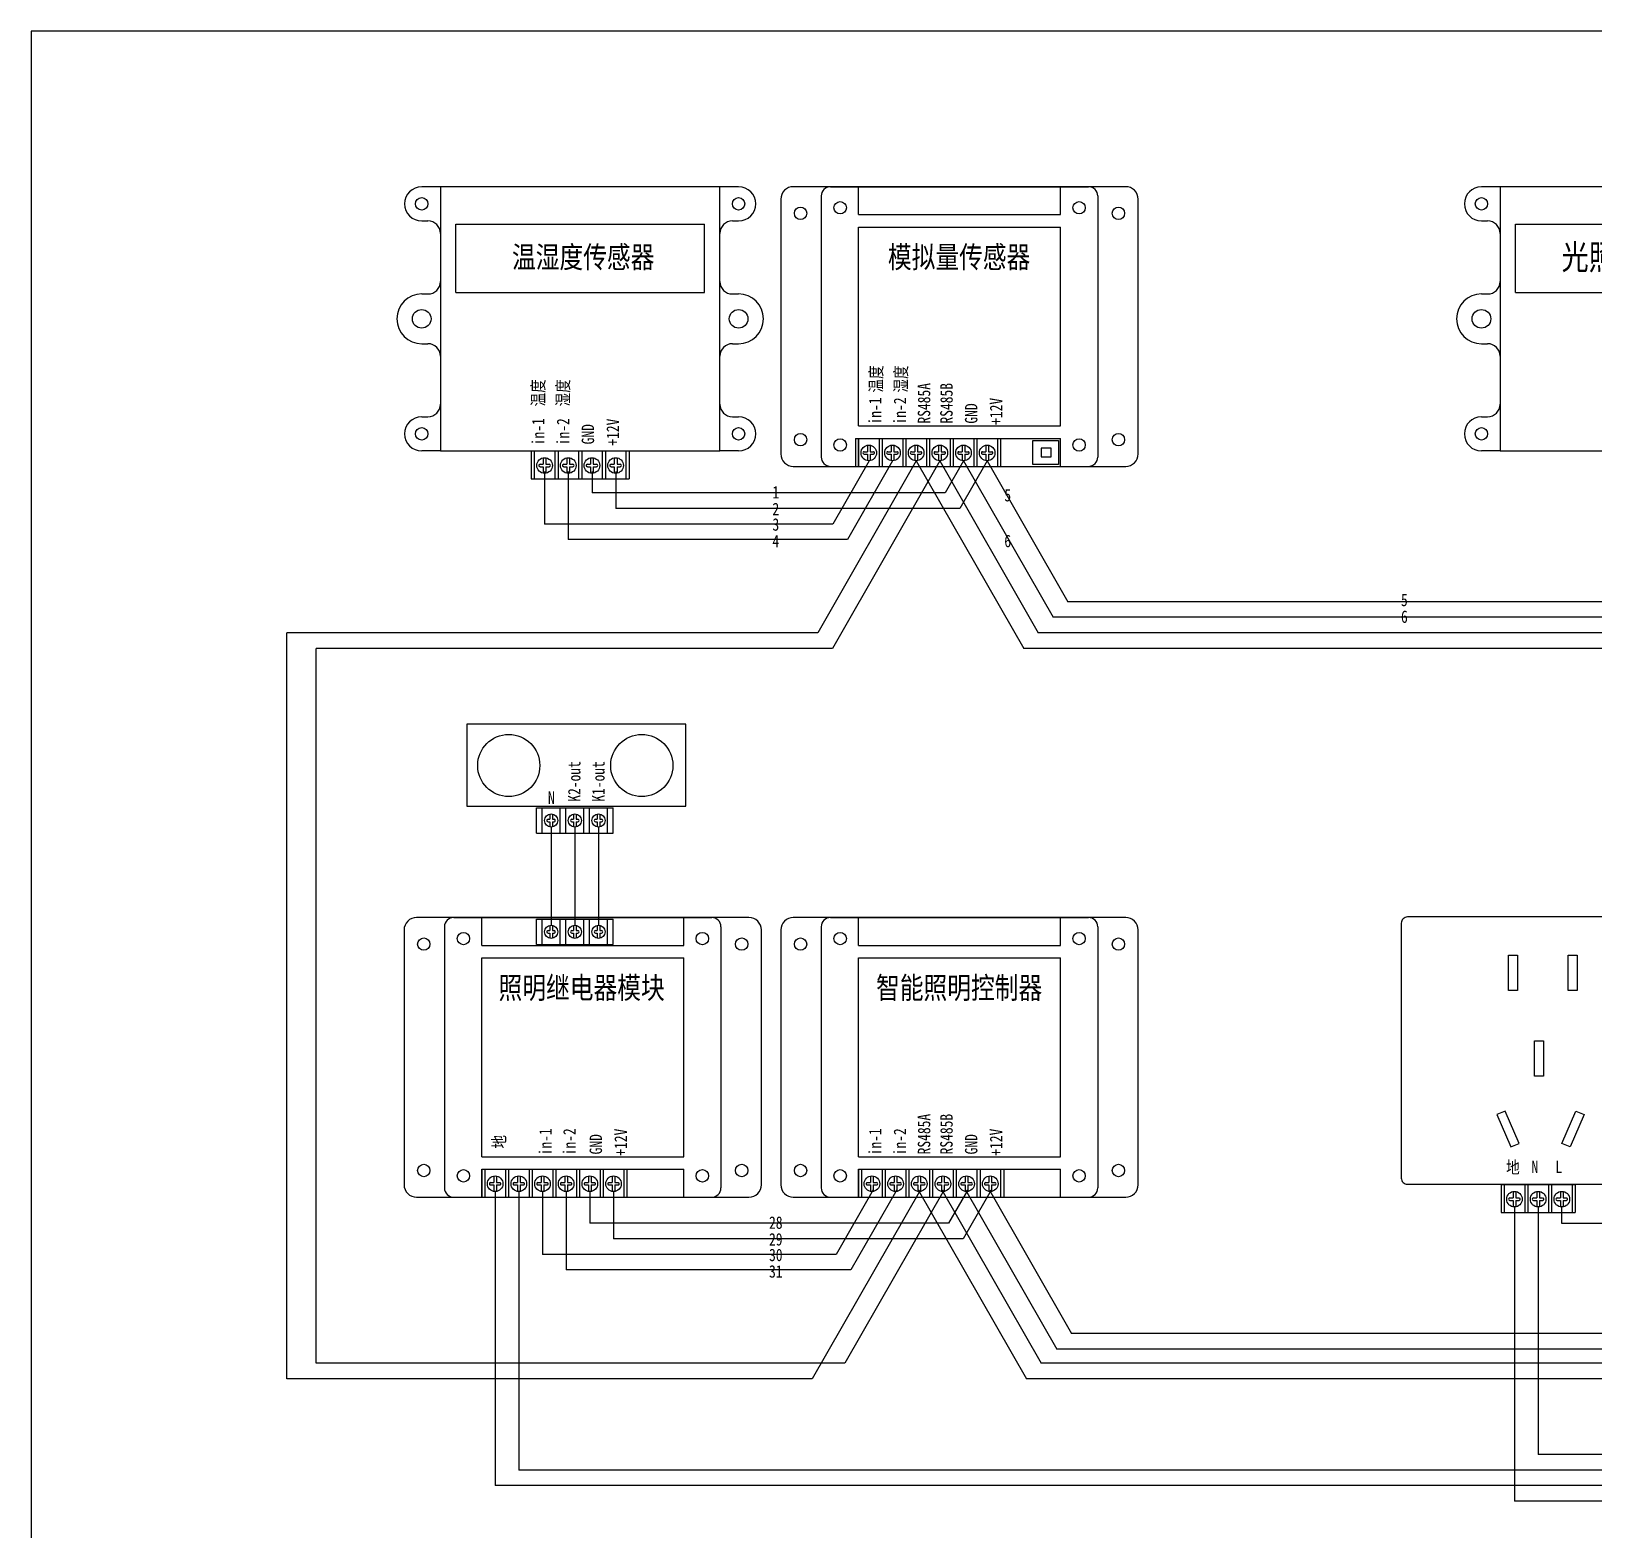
# Model space of a CAD drawing. Extents: x 1266371 to 2543862, y 307832 to 617203.
# Drawn here: x 1269957 to 1270460, y 308552 to 309034 of the extents above; entities that cross this region are included whole.
import ezdxf
from ezdxf.enums import TextEntityAlignment as Align

# ---------------------------------------------------------------- set-up
doc = ezdxf.new("R2010")
doc.units = 0
doc.header["$LTSCALE"] = 1000
doc.header["$MEASUREMENT"] = 0
doc.layers.get('0').update_dxf_attribs({"linetype": 'CONTINUOUS'})
doc.styles.add('-宋体', font='', dxfattribs={"width": 0.8})
doc.styles.get('-宋体').set_extended_font_data('SimSun')

msp = doc.modelspace()

# ---------------------------------------------------------------- linework, layer by layer
for p, q in [((1270088.64, 308984.06), (1270082.64, 308984.06)), ((1270184.64, 308984.06), (1270178.64, 308984.06)), ((1270214.24, 308984.09), (1270297.24, 308984.09)), ((1270223.24, 308975.09), (1270223.24, 308984.09)), ((1270288.24, 308975.09), (1270288.24, 308984.09)), ((1270429.73, 308984.06), (1270423.73, 308984.06)), ((1270211.24, 308981.09), (1270211.24, 308928.61)), ((1270300.24, 308981.09), (1270300.24, 308922.09)), ((1270223.24, 308975.09), (1270288.24, 308975.09)), ((1270082.64, 308973.06), (1270084.64, 308973.06)), ((1270093.64, 308972.06), (1270173.64, 308972.06)), ((1270093.64, 308950.06), (1270093.64, 308972.06)), ((1270173.64, 308950.06), (1270173.64, 308972.06)), ((1270182.64, 308973.06), (1270184.64, 308973.06)), ((1270223.24, 308907.1), (1270223.24, 308971.09)), ((1270223.24, 308971.09), (1270288.24, 308971.09)), ((1270288.24, 308907.1), (1270288.24, 308971.09)), ((1270423.73, 308973.06), (1270425.73, 308973.06)), ((1270434.73, 308972.06), (1270514.73, 308972.06)), ((1270434.73, 308950.06), (1270434.73, 308972.06)), ((1270211.24, 308956.12), (1270211.24, 308897.1)), ((1270300.24, 308955.7), (1270300.24, 308897.1)), ((1270082.64, 308949.56), (1270084.64, 308949.56)), ((1270093.64, 308950.06), (1270173.64, 308950.06)), ((1270182.64, 308949.56), (1270184.64, 308949.56)), ((1270423.73, 308949.56), (1270425.73, 308949.56)), ((1270434.73, 308950.06), (1270514.73, 308950.06)), ((1270082.64, 308933.56), (1270084.64, 308933.56)), ((1270182.64, 308933.56), (1270184.64, 308933.56)), ((1270423.73, 308933.56), (1270425.73, 308933.56)), ((1270082.64, 308910.06), (1270084.64, 308910.06)), ((1270182.64, 308910.06), (1270184.64, 308910.06)), ((1270423.73, 308910.06), (1270425.73, 308910.06)), ((1270222.24, 308903.1), (1270268.96, 308903.1)), ((1270222.24, 308903.1), (1270222.24, 308894.1)), ((1270223.24, 308907.1), (1270288.24, 308907.1)), ((1270223.24, 308894.09), (1270223.24, 308903.1)), ((1270223.24, 308903.1), (1270288.24, 308903.1)), ((1270223.24, 308903.1), (1270223.24, 308894.1)), ((1270229.86, 308903.1), (1270229.86, 308894.1)), ((1270230.86, 308903.1), (1270230.86, 308894.1)), ((1270237.48, 308903.1), (1270237.48, 308894.1)), ((1270238.48, 308903.1), (1270238.48, 308894.1)), ((1270245.1, 308903.1), (1270245.1, 308894.1)), ((1270246.1, 308903.1), (1270246.1, 308894.1)), ((1270252.72, 308903.1), (1270252.72, 308894.1)), ((1270253.72, 308903.1), (1270253.72, 308894.1)), ((1270260.34, 308903.1), (1270260.34, 308894.1)), ((1270261.34, 308903.1), (1270261.34, 308894.1)), ((1270267.96, 308903.1), (1270267.96, 308894.1)), ((1270268.96, 308903.1), (1270268.96, 308894.1)), ((1270288.24, 308894.09), (1270288.24, 308903.1)), ((1270088.64, 308899.06), (1270082.64, 308899.06)), ((1270117.89, 308899.06), (1270149.37, 308899.06)), ((1270117.89, 308899.06), (1270117.89, 308890.06)), ((1270118.89, 308899.06), (1270118.89, 308890.06)), ((1270125.51, 308899.06), (1270125.51, 308890.06)), ((1270126.51, 308899.06), (1270126.51, 308890.06)), ((1270133.13, 308899.06), (1270133.13, 308890.06)), ((1270134.13, 308899.06), (1270134.13, 308890.06)), ((1270140.75, 308899.06), (1270140.75, 308890.06)), ((1270141.75, 308899.06), (1270141.75, 308890.06)), ((1270148.37, 308899.06), (1270148.37, 308890.06)), ((1270149.37, 308899.06), (1270149.37, 308890.06)), ((1270184.64, 308899.06), (1270178.49, 308899.06)), ((1270225.07, 308898.81), (1270226.09, 308898.81)), ((1270225.07, 308898.04), (1270226.09, 308898.04)), ((1270226.09, 308900.89), (1270226.09, 308898.81)), ((1270226.09, 308898.04), (1270226.09, 308895.94)), ((1270226.99, 308900.89), (1270226.99, 308898.81)), ((1270226.99, 308898.81), (1270228, 308898.81)), ((1270226.99, 308898.04), (1270226.99, 308895.94)), ((1270226.99, 308898.04), (1270228.02, 308898.04)), ((1270232.69, 308898.81), (1270233.71, 308898.81)), ((1270232.69, 308898.04), (1270233.71, 308898.04)), ((1270233.71, 308900.89), (1270233.71, 308898.81)), ((1270233.71, 308898.04), (1270233.71, 308895.94)), ((1270234.61, 308900.89), (1270234.61, 308898.81)), ((1270234.61, 308898.81), (1270235.62, 308898.81)), ((1270234.61, 308898.04), (1270234.61, 308895.94)), ((1270234.61, 308898.04), (1270235.64, 308898.04)), ((1270240.31, 308898.81), (1270241.33, 308898.81)), ((1270240.31, 308898.04), (1270241.33, 308898.04)), ((1270241.33, 308900.89), (1270241.33, 308898.81)), ((1270241.33, 308898.04), (1270241.33, 308895.94)), ((1270242.23, 308900.89), (1270242.23, 308898.81)), ((1270242.23, 308898.81), (1270243.24, 308898.81)), ((1270242.23, 308898.04), (1270242.23, 308895.94)), ((1270242.23, 308898.04), (1270243.26, 308898.04)), ((1270247.93, 308898.81), (1270248.95, 308898.81)), ((1270247.93, 308898.04), (1270248.95, 308898.04)), ((1270248.95, 308900.89), (1270248.95, 308898.81)), ((1270248.95, 308898.04), (1270248.95, 308895.94)), ((1270249.85, 308900.89), (1270249.85, 308898.81)), ((1270249.85, 308898.81), (1270250.86, 308898.81)), ((1270249.85, 308898.04), (1270249.85, 308895.94)), ((1270249.85, 308898.04), (1270250.88, 308898.04)), ((1270255.55, 308898.81), (1270256.57, 308898.81)), ((1270255.55, 308898.04), (1270256.57, 308898.04)), ((1270256.57, 308900.89), (1270256.57, 308898.81)), ((1270256.57, 308898.04), (1270256.57, 308895.94)), ((1270257.47, 308900.89), (1270257.47, 308898.81)), ((1270257.47, 308898.81), (1270258.48, 308898.81)), ((1270257.47, 308898.04), (1270257.47, 308895.94)), ((1270257.47, 308898.04), (1270258.5, 308898.04)), ((1270263.17, 308898.81), (1270264.19, 308898.81)), ((1270263.17, 308898.04), (1270264.19, 308898.04)), ((1270264.19, 308900.89), (1270264.19, 308898.81)), ((1270264.19, 308898.04), (1270264.19, 308895.94)), ((1270265.09, 308900.89), (1270265.09, 308898.81)), ((1270265.09, 308898.81), (1270266.1, 308898.81)), ((1270265.09, 308898.04), (1270265.09, 308895.94)), ((1270265.09, 308898.04), (1270266.12, 308898.04)), ((1270429.73, 308899.06), (1270423.73, 308899.06)), ((1270120.72, 308894.77), (1270121.74, 308894.77)), ((1270120.72, 308894), (1270121.74, 308894)), ((1270121.74, 308896.85), (1270121.74, 308894.77)), ((1270121.74, 308894), (1270121.74, 308891.9)), ((1270122.64, 308896.85), (1270122.64, 308894.77)), ((1270122.64, 308894.77), (1270123.65, 308894.77)), ((1270122.64, 308894), (1270122.64, 308891.9)), ((1270122.64, 308894), (1270123.67, 308894)), ((1270128.34, 308894.77), (1270129.36, 308894.77)), ((1270128.34, 308894), (1270129.36, 308894)), ((1270129.36, 308896.85), (1270129.36, 308894.77)), ((1270129.36, 308894), (1270129.36, 308891.9)), ((1270130.26, 308896.85), (1270130.26, 308894.77)), ((1270130.26, 308894.77), (1270131.27, 308894.77)), ((1270130.26, 308894), (1270130.26, 308891.9)), ((1270130.26, 308894), (1270131.29, 308894)), ((1270135.96, 308894.77), (1270136.98, 308894.77)), ((1270135.96, 308894), (1270136.98, 308894)), ((1270136.98, 308896.85), (1270136.98, 308894.77)), ((1270136.98, 308894), (1270136.98, 308891.9)), ((1270137.88, 308896.85), (1270137.88, 308894.77)), ((1270137.88, 308894.77), (1270138.89, 308894.77)), ((1270137.88, 308894), (1270137.88, 308891.9)), ((1270137.88, 308894), (1270138.91, 308894)), ((1270143.58, 308894.77), (1270144.6, 308894.77)), ((1270143.58, 308894), (1270144.6, 308894)), ((1270144.6, 308896.85), (1270144.6, 308894.77)), ((1270144.6, 308894), (1270144.6, 308891.9)), ((1270145.5, 308896.85), (1270145.5, 308894.77)), ((1270145.5, 308894.77), (1270146.51, 308894.77)), ((1270145.5, 308894), (1270145.5, 308891.9)), ((1270145.5, 308894), (1270146.53, 308894)), ((1270214.24, 308894.1), (1270297.24, 308894.1)), ((1270222.24, 308894.1), (1270268.96, 308894.1)), ((1270117.89, 308890.06), (1270149.37, 308890.06)), ((1270119.59, 308776.05), (1270119.59, 308784.24)), ((1270119.59, 308784.24), (1270144.25, 308784.24)), ((1270121.39, 308776.05), (1270121.39, 308784.24)), ((1270123.83, 308782.23), (1270123.83, 308780.54)), ((1270124.73, 308782.23), (1270124.73, 308780.54)), ((1270127.21, 308776.05), (1270127.21, 308784.24)), ((1270129.01, 308776.05), (1270129.01, 308784.24)), ((1270131.47, 308782.23), (1270131.47, 308780.54)), ((1270132.37, 308782.23), (1270132.37, 308780.54)), ((1270134.83, 308776.05), (1270134.83, 308784.24)), ((1270136.63, 308776.05), (1270136.63, 308784.24)), ((1270139.09, 308782.23), (1270139.09, 308780.54)), ((1270139.99, 308782.23), (1270139.99, 308780.54)), ((1270142.45, 308776.05), (1270142.45, 308784.24)), ((1270144.25, 308776.05), (1270144.25, 308784.24)), ((1270123.31, 308780.54), (1270123.83, 308780.54)), ((1270123.31, 308779.77), (1270123.83, 308779.77)), ((1270123.83, 308779.77), (1270123.83, 308778.06)), ((1270124.29, 308778.03), (1270124.29, 308746.49)), ((1270124.73, 308780.54), (1270125.24, 308780.54)), ((1270124.73, 308779.77), (1270124.73, 308778.06)), ((1270124.73, 308779.77), (1270125.26, 308779.77)), ((1270130.95, 308780.54), (1270131.47, 308780.54)), ((1270130.95, 308779.77), (1270131.47, 308779.77)), ((1270131.47, 308779.77), (1270131.47, 308778.06)), ((1270131.92, 308778.03), (1270131.92, 308746.49)), ((1270132.37, 308780.54), (1270132.88, 308780.54)), ((1270132.37, 308779.77), (1270132.37, 308778.06)), ((1270132.37, 308779.77), (1270132.9, 308779.77)), ((1270138.57, 308780.54), (1270139.09, 308780.54)), ((1270138.57, 308779.77), (1270139.09, 308779.77)), ((1270139.09, 308779.77), (1270139.09, 308778.06)), ((1270139.54, 308778.03), (1270139.54, 308746.49)), ((1270139.99, 308780.54), (1270140.5, 308780.54)), ((1270139.99, 308779.77), (1270139.99, 308778.06)), ((1270139.99, 308779.77), (1270140.52, 308779.77)), ((1270119.59, 308776.05), (1270144.25, 308776.05)), ((1270092.97, 308748.94), (1270175.97, 308748.94)), ((1270101.97, 308739.94), (1270101.97, 308748.94)), ((1270119.59, 308740.23), (1270119.59, 308748.42)), ((1270119.59, 308748.42), (1270144.25, 308748.42)), ((1270121.39, 308740.23), (1270121.39, 308748.42)), ((1270127.21, 308740.23), (1270127.21, 308748.42)), ((1270129.01, 308740.23), (1270129.01, 308748.42)), ((1270134.83, 308740.23), (1270134.83, 308748.42)), ((1270136.63, 308740.23), (1270136.63, 308748.42)), ((1270142.45, 308740.23), (1270142.45, 308748.42)), ((1270144.25, 308740.23), (1270144.25, 308748.42)), ((1270166.97, 308739.94), (1270166.97, 308748.94)), ((1270214.24, 308748.94), (1270297.24, 308748.94)), ((1270223.24, 308739.94), (1270223.24, 308748.94)), ((1270288.24, 308739.94), (1270288.24, 308748.94)), ((1270089.97, 308745.94), (1270089.97, 308693.46)), ((1270123.31, 308744.73), (1270123.83, 308744.73)), ((1270123.31, 308743.95), (1270123.83, 308743.95)), ((1270123.83, 308746.41), (1270123.83, 308744.73)), ((1270123.83, 308743.95), (1270123.83, 308742.24)), ((1270124.73, 308746.42), (1270124.73, 308744.73)), ((1270124.73, 308744.73), (1270125.24, 308744.73)), ((1270124.73, 308743.95), (1270124.73, 308742.24)), ((1270124.73, 308743.95), (1270125.26, 308743.95)), ((1270130.95, 308744.73), (1270131.47, 308744.73)), ((1270130.95, 308743.95), (1270131.47, 308743.95)), ((1270131.47, 308746.41), (1270131.47, 308744.73)), ((1270131.47, 308743.95), (1270131.47, 308742.24)), ((1270132.37, 308746.42), (1270132.37, 308744.73)), ((1270132.37, 308744.73), (1270132.88, 308744.73)), ((1270132.37, 308743.95), (1270132.37, 308742.24)), ((1270132.37, 308743.95), (1270132.9, 308743.95)), ((1270138.57, 308744.73), (1270139.09, 308744.73)), ((1270138.57, 308743.95), (1270139.09, 308743.95)), ((1270139.09, 308746.41), (1270139.09, 308744.73)), ((1270139.09, 308743.95), (1270139.09, 308742.24)), ((1270139.99, 308746.42), (1270139.99, 308744.73)), ((1270139.99, 308744.73), (1270140.5, 308744.73)), ((1270139.99, 308743.95), (1270139.99, 308742.24)), ((1270139.99, 308743.95), (1270140.52, 308743.95)), ((1270178.97, 308745.94), (1270178.97, 308686.94)), ((1270211.24, 308745.94), (1270211.24, 308693.46)), ((1270300.24, 308745.94), (1270300.24, 308686.94)), ((1270101.97, 308739.94), (1270166.97, 308739.94)), ((1270119.59, 308740.23), (1270144.25, 308740.23)), ((1270223.24, 308739.94), (1270288.24, 308739.94)), ((1270101.97, 308671.94), (1270101.97, 308735.94)), ((1270101.97, 308735.94), (1270166.97, 308735.94)), ((1270166.97, 308671.94), (1270166.97, 308735.94)), ((1270223.24, 308671.94), (1270223.24, 308735.94)), ((1270223.24, 308735.94), (1270288.24, 308735.94)), ((1270288.24, 308671.94), (1270288.24, 308735.94)), ((1270089.97, 308720.97), (1270089.97, 308661.94)), ((1270178.97, 308720.55), (1270178.97, 308661.94)), ((1270211.24, 308720.97), (1270211.24, 308661.94)), ((1270300.24, 308720.55), (1270300.24, 308661.94)), ((1270101.97, 308671.94), (1270166.97, 308671.94)), ((1270223.24, 308671.94), (1270288.24, 308671.94)), ((1270101.97, 308658.94), (1270101.97, 308667.94)), ((1270101.97, 308667.94), (1270166.97, 308667.94)), ((1270101.97, 308667.94), (1270148.69, 308667.94)), ((1270101.97, 308667.94), (1270101.97, 308658.94)), ((1270101.97, 308667.94), (1270148.69, 308667.94)), ((1270101.97, 308667.94), (1270101.97, 308658.94)), ((1270102.97, 308667.94), (1270102.97, 308658.94)), ((1270102.97, 308667.94), (1270102.97, 308658.94)), ((1270109.59, 308667.94), (1270109.59, 308658.94)), ((1270109.59, 308667.94), (1270109.59, 308658.94)), ((1270110.59, 308667.94), (1270110.59, 308658.94)), ((1270110.59, 308667.94), (1270110.59, 308658.94)), ((1270117.21, 308667.94), (1270117.21, 308658.94)), ((1270117.21, 308667.94), (1270117.21, 308658.94)), ((1270118.21, 308667.94), (1270118.21, 308658.94)), ((1270118.21, 308667.94), (1270118.21, 308658.94)), ((1270124.83, 308667.94), (1270124.83, 308658.94)), ((1270124.83, 308667.94), (1270124.83, 308658.94)), ((1270125.83, 308667.94), (1270125.83, 308658.94)), ((1270125.83, 308667.94), (1270125.83, 308658.94)), ((1270132.45, 308667.94), (1270132.45, 308658.94)), ((1270132.45, 308667.94), (1270132.45, 308658.94)), ((1270133.45, 308667.94), (1270133.45, 308658.94)), ((1270133.45, 308667.94), (1270133.45, 308658.94)), ((1270140.07, 308667.94), (1270140.07, 308658.94)), ((1270140.07, 308667.94), (1270140.07, 308658.94)), ((1270141.07, 308667.94), (1270141.07, 308658.94)), ((1270141.07, 308667.94), (1270141.07, 308658.94)), ((1270147.69, 308667.94), (1270147.69, 308658.94)), ((1270147.69, 308667.94), (1270147.69, 308658.94)), ((1270148.69, 308667.94), (1270148.69, 308658.94)), ((1270148.69, 308667.94), (1270148.69, 308658.94)), ((1270166.97, 308658.94), (1270166.97, 308667.94)), ((1270223.24, 308658.94), (1270223.24, 308667.94)), ((1270223.24, 308667.94), (1270288.24, 308667.94)), ((1270223.24, 308667.94), (1270269.96, 308667.94)), ((1270223.24, 308667.94), (1270223.24, 308658.94)), ((1270223.24, 308667.94), (1270269.96, 308667.94)), ((1270223.24, 308667.94), (1270223.24, 308658.94)), ((1270224.24, 308667.94), (1270224.24, 308658.94)), ((1270224.24, 308667.94), (1270224.24, 308658.94)), ((1270230.86, 308667.94), (1270230.86, 308658.94)), ((1270230.86, 308667.94), (1270230.86, 308658.94)), ((1270231.86, 308667.94), (1270231.86, 308658.94)), ((1270231.86, 308667.94), (1270231.86, 308658.94)), ((1270238.48, 308667.94), (1270238.48, 308658.94)), ((1270238.48, 308667.94), (1270238.48, 308658.94)), ((1270239.48, 308667.94), (1270239.48, 308658.94)), ((1270239.48, 308667.94), (1270239.48, 308658.94)), ((1270246.1, 308667.94), (1270246.1, 308658.94)), ((1270246.1, 308667.94), (1270246.1, 308658.94)), ((1270247.1, 308667.94), (1270247.1, 308658.94)), ((1270247.1, 308667.94), (1270247.1, 308658.94)), ((1270253.72, 308667.94), (1270253.72, 308658.94)), ((1270253.72, 308667.94), (1270253.72, 308658.94)), ((1270254.72, 308667.94), (1270254.72, 308658.94)), ((1270254.72, 308667.94), (1270254.72, 308658.94)), ((1270261.34, 308667.94), (1270261.34, 308658.94)), ((1270261.34, 308667.94), (1270261.34, 308658.94)), ((1270262.34, 308667.94), (1270262.34, 308658.94)), ((1270262.34, 308667.94), (1270262.34, 308658.94)), ((1270268.96, 308667.94), (1270268.96, 308658.94)), ((1270268.96, 308667.94), (1270268.96, 308658.94)), ((1270269.96, 308667.94), (1270269.96, 308658.94)), ((1270269.96, 308667.94), (1270269.96, 308658.94)), ((1270288.24, 308658.94), (1270288.24, 308667.94)), ((1270104.81, 308663.66), (1270105.83, 308663.66)), ((1270104.81, 308663.66), (1270105.83, 308663.66)), ((1270104.81, 308662.88), (1270105.83, 308662.88)), ((1270104.81, 308662.88), (1270105.83, 308662.88)), ((1270105.83, 308665.73), (1270105.83, 308663.66)), ((1270105.83, 308665.73), (1270105.83, 308663.66)), ((1270105.83, 308662.88), (1270105.83, 308660.79)), ((1270105.83, 308662.88), (1270105.83, 308660.79)), ((1270106.73, 308665.73), (1270106.73, 308663.66)), ((1270106.73, 308665.73), (1270106.73, 308663.66)), ((1270106.73, 308663.66), (1270107.74, 308663.66)), ((1270106.73, 308663.66), (1270107.74, 308663.66)), ((1270106.73, 308662.88), (1270106.73, 308660.79)), ((1270106.73, 308662.88), (1270107.76, 308662.88)), ((1270106.73, 308662.88), (1270106.73, 308660.79)), ((1270106.73, 308662.88), (1270107.76, 308662.88)), ((1270112.43, 308663.66), (1270113.45, 308663.66)), ((1270112.43, 308663.66), (1270113.45, 308663.66)), ((1270112.43, 308662.88), (1270113.45, 308662.88)), ((1270112.43, 308662.88), (1270113.45, 308662.88)), ((1270113.45, 308665.73), (1270113.45, 308663.66)), ((1270113.45, 308665.73), (1270113.45, 308663.66)), ((1270113.45, 308662.88), (1270113.45, 308660.79)), ((1270113.45, 308662.88), (1270113.45, 308660.79)), ((1270114.35, 308665.73), (1270114.35, 308663.66)), ((1270114.35, 308665.73), (1270114.35, 308663.66)), ((1270114.35, 308663.66), (1270115.36, 308663.66)), ((1270114.35, 308663.66), (1270115.36, 308663.66)), ((1270114.35, 308662.88), (1270114.35, 308660.79)), ((1270114.35, 308662.88), (1270115.38, 308662.88)), ((1270114.35, 308662.88), (1270114.35, 308660.79)), ((1270114.35, 308662.88), (1270115.38, 308662.88)), ((1270120.05, 308663.66), (1270121.07, 308663.66)), ((1270120.05, 308663.66), (1270121.07, 308663.66)), ((1270120.05, 308662.88), (1270121.07, 308662.88)), ((1270120.05, 308662.88), (1270121.07, 308662.88)), ((1270121.07, 308665.73), (1270121.07, 308663.66)), ((1270121.07, 308665.73), (1270121.07, 308663.66)), ((1270121.07, 308662.88), (1270121.07, 308660.79)), ((1270121.07, 308662.88), (1270121.07, 308660.79)), ((1270121.97, 308665.73), (1270121.97, 308663.66)), ((1270121.97, 308665.73), (1270121.97, 308663.66)), ((1270121.97, 308663.66), (1270122.98, 308663.66)), ((1270121.97, 308663.66), (1270122.98, 308663.66)), ((1270121.97, 308662.88), (1270121.97, 308660.79)), ((1270121.97, 308662.88), (1270123, 308662.88)), ((1270121.97, 308662.88), (1270121.97, 308660.79)), ((1270121.97, 308662.88), (1270123, 308662.88)), ((1270127.67, 308663.66), (1270128.69, 308663.66)), ((1270127.67, 308663.66), (1270128.69, 308663.66)), ((1270127.67, 308662.88), (1270128.69, 308662.88)), ((1270127.67, 308662.88), (1270128.69, 308662.88)), ((1270128.69, 308665.73), (1270128.69, 308663.66)), ((1270128.69, 308665.73), (1270128.69, 308663.66)), ((1270128.69, 308662.88), (1270128.69, 308660.79)), ((1270128.69, 308662.88), (1270128.69, 308660.79)), ((1270129.59, 308665.73), (1270129.59, 308663.66)), ((1270129.59, 308665.73), (1270129.59, 308663.66)), ((1270129.59, 308663.66), (1270130.6, 308663.66)), ((1270129.59, 308663.66), (1270130.6, 308663.66)), ((1270129.59, 308662.88), (1270129.59, 308660.79)), ((1270129.59, 308662.88), (1270130.62, 308662.88)), ((1270129.59, 308662.88), (1270129.59, 308660.79)), ((1270129.59, 308662.88), (1270130.62, 308662.88)), ((1270135.29, 308663.66), (1270136.31, 308663.66)), ((1270135.29, 308663.66), (1270136.31, 308663.66)), ((1270135.29, 308662.88), (1270136.31, 308662.88)), ((1270135.29, 308662.88), (1270136.31, 308662.88)), ((1270136.31, 308665.73), (1270136.31, 308663.66)), ((1270136.31, 308665.73), (1270136.31, 308663.66)), ((1270136.31, 308662.88), (1270136.31, 308660.79)), ((1270136.31, 308662.88), (1270136.31, 308660.79)), ((1270137.21, 308665.73), (1270137.21, 308663.66)), ((1270137.21, 308665.73), (1270137.21, 308663.66)), ((1270137.21, 308663.66), (1270138.22, 308663.66)), ((1270137.21, 308663.66), (1270138.22, 308663.66)), ((1270137.21, 308662.88), (1270137.21, 308660.79)), ((1270137.21, 308662.88), (1270138.24, 308662.88)), ((1270137.21, 308662.88), (1270137.21, 308660.79)), ((1270137.21, 308662.88), (1270138.24, 308662.88)), ((1270142.91, 308663.66), (1270143.93, 308663.66)), ((1270142.91, 308663.66), (1270143.93, 308663.66)), ((1270142.91, 308662.88), (1270143.93, 308662.88)), ((1270142.91, 308662.88), (1270143.93, 308662.88)), ((1270143.93, 308665.73), (1270143.93, 308663.66)), ((1270143.93, 308665.73), (1270143.93, 308663.66)), ((1270143.93, 308662.88), (1270143.93, 308660.79)), ((1270143.93, 308662.88), (1270143.93, 308660.79)), ((1270144.83, 308665.73), (1270144.83, 308663.66)), ((1270144.83, 308665.73), (1270144.83, 308663.66)), ((1270144.83, 308663.66), (1270145.84, 308663.66)), ((1270144.83, 308663.66), (1270145.84, 308663.66)), ((1270144.83, 308662.88), (1270144.83, 308660.79)), ((1270144.83, 308662.88), (1270145.86, 308662.88)), ((1270144.83, 308662.88), (1270144.83, 308660.79)), ((1270144.83, 308662.88), (1270145.86, 308662.88)), ((1270226.07, 308663.66), (1270227.09, 308663.66)), ((1270226.07, 308663.66), (1270227.09, 308663.66)), ((1270226.07, 308662.88), (1270227.09, 308662.88)), ((1270226.07, 308662.88), (1270227.09, 308662.88)), ((1270227.09, 308665.73), (1270227.09, 308663.66)), ((1270227.09, 308665.73), (1270227.09, 308663.66)), ((1270227.09, 308662.88), (1270227.09, 308660.79)), ((1270227.09, 308662.88), (1270227.09, 308660.79)), ((1270227.99, 308665.73), (1270227.99, 308663.66)), ((1270227.99, 308665.73), (1270227.99, 308663.66)), ((1270227.99, 308663.66), (1270229, 308663.66)), ((1270227.99, 308663.66), (1270229, 308663.66)), ((1270227.99, 308662.88), (1270227.99, 308660.79)), ((1270227.99, 308662.88), (1270229.02, 308662.88)), ((1270227.99, 308662.88), (1270227.99, 308660.79)), ((1270227.99, 308662.88), (1270229.02, 308662.88)), ((1270233.69, 308663.66), (1270234.71, 308663.66)), ((1270233.69, 308663.66), (1270234.71, 308663.66)), ((1270233.69, 308662.88), (1270234.71, 308662.88)), ((1270233.69, 308662.88), (1270234.71, 308662.88)), ((1270234.71, 308665.73), (1270234.71, 308663.66)), ((1270234.71, 308665.73), (1270234.71, 308663.66)), ((1270234.71, 308662.88), (1270234.71, 308660.79)), ((1270234.71, 308662.88), (1270234.71, 308660.79)), ((1270235.61, 308665.73), (1270235.61, 308663.66)), ((1270235.61, 308665.73), (1270235.61, 308663.66)), ((1270235.61, 308663.66), (1270236.62, 308663.66)), ((1270235.61, 308663.66), (1270236.62, 308663.66)), ((1270235.61, 308662.88), (1270235.61, 308660.79)), ((1270235.61, 308662.88), (1270236.64, 308662.88)), ((1270235.61, 308662.88), (1270235.61, 308660.79)), ((1270235.61, 308662.88), (1270236.64, 308662.88)), ((1270241.31, 308663.66), (1270242.33, 308663.66)), ((1270241.31, 308663.66), (1270242.33, 308663.66)), ((1270241.31, 308662.88), (1270242.33, 308662.88)), ((1270241.31, 308662.88), (1270242.33, 308662.88)), ((1270242.33, 308665.73), (1270242.33, 308663.66)), ((1270242.33, 308665.73), (1270242.33, 308663.66)), ((1270242.33, 308662.88), (1270242.33, 308660.79)), ((1270242.33, 308662.88), (1270242.33, 308660.79)), ((1270243.23, 308665.73), (1270243.23, 308663.66)), ((1270243.23, 308665.73), (1270243.23, 308663.66)), ((1270243.23, 308663.66), (1270244.24, 308663.66)), ((1270243.23, 308663.66), (1270244.24, 308663.66)), ((1270243.23, 308662.88), (1270243.23, 308660.79)), ((1270243.23, 308662.88), (1270244.26, 308662.88)), ((1270243.23, 308662.88), (1270243.23, 308660.79)), ((1270243.23, 308662.88), (1270244.26, 308662.88)), ((1270248.93, 308663.66), (1270249.95, 308663.66)), ((1270248.93, 308663.66), (1270249.95, 308663.66)), ((1270248.93, 308662.88), (1270249.95, 308662.88)), ((1270248.93, 308662.88), (1270249.95, 308662.88)), ((1270249.95, 308665.73), (1270249.95, 308663.66)), ((1270249.95, 308665.73), (1270249.95, 308663.66)), ((1270249.95, 308662.88), (1270249.95, 308660.79)), ((1270249.95, 308662.88), (1270249.95, 308660.79)), ((1270250.85, 308665.73), (1270250.85, 308663.66)), ((1270250.85, 308665.73), (1270250.85, 308663.66)), ((1270250.85, 308663.66), (1270251.86, 308663.66)), ((1270250.85, 308663.66), (1270251.86, 308663.66)), ((1270250.85, 308662.88), (1270250.85, 308660.79)), ((1270250.85, 308662.88), (1270251.88, 308662.88)), ((1270250.85, 308662.88), (1270250.85, 308660.79)), ((1270250.85, 308662.88), (1270251.88, 308662.88)), ((1270256.55, 308663.66), (1270257.57, 308663.66)), ((1270256.55, 308663.66), (1270257.57, 308663.66)), ((1270256.55, 308662.88), (1270257.57, 308662.88)), ((1270256.55, 308662.88), (1270257.57, 308662.88)), ((1270257.57, 308665.73), (1270257.57, 308663.66)), ((1270257.57, 308665.73), (1270257.57, 308663.66)), ((1270257.57, 308662.88), (1270257.57, 308660.79)), ((1270257.57, 308662.88), (1270257.57, 308660.79)), ((1270258.47, 308665.73), (1270258.47, 308663.66)), ((1270258.47, 308665.73), (1270258.47, 308663.66)), ((1270258.47, 308663.66), (1270259.48, 308663.66)), ((1270258.47, 308663.66), (1270259.48, 308663.66)), ((1270258.47, 308662.88), (1270258.47, 308660.79)), ((1270258.47, 308662.88), (1270259.5, 308662.88)), ((1270258.47, 308662.88), (1270258.47, 308660.79)), ((1270258.47, 308662.88), (1270259.5, 308662.88)), ((1270264.17, 308663.66), (1270265.19, 308663.66)), ((1270264.17, 308663.66), (1270265.19, 308663.66)), ((1270264.17, 308662.88), (1270265.19, 308662.88)), ((1270264.17, 308662.88), (1270265.19, 308662.88)), ((1270265.19, 308665.73), (1270265.19, 308663.66)), ((1270265.19, 308665.73), (1270265.19, 308663.66)), ((1270265.19, 308662.88), (1270265.19, 308660.79)), ((1270265.19, 308662.88), (1270265.19, 308660.79)), ((1270266.09, 308665.73), (1270266.09, 308663.66)), ((1270266.09, 308665.73), (1270266.09, 308663.66)), ((1270266.09, 308663.66), (1270267.1, 308663.66)), ((1270266.09, 308663.66), (1270267.1, 308663.66)), ((1270266.09, 308662.88), (1270266.09, 308660.79)), ((1270266.09, 308662.88), (1270267.12, 308662.88)), ((1270266.09, 308662.88), (1270266.09, 308660.79)), ((1270266.09, 308662.88), (1270267.12, 308662.88)), ((1270430.06, 308662.99), (1270453.92, 308662.99)), ((1270430.06, 308662.99), (1270430.06, 308653.99)), ((1270431.06, 308662.99), (1270431.06, 308653.99)), ((1270437.68, 308662.99), (1270437.68, 308653.99)), ((1270438.68, 308662.99), (1270438.68, 308653.99)), ((1270445.3, 308662.99), (1270445.3, 308653.99)), ((1270446.3, 308662.99), (1270446.3, 308653.99)), ((1270452.92, 308662.99), (1270452.92, 308653.99)), ((1270453.92, 308662.99), (1270453.92, 308653.99)), ((1270092.97, 308658.94), (1270175.97, 308658.94)), ((1270101.97, 308658.94), (1270148.69, 308658.94)), ((1270101.97, 308658.94), (1270148.69, 308658.94)), ((1270106.28, 308660.75), (1270106.28, 308566.15)), ((1270113.92, 308660.75), (1270113.92, 308571.15)), ((1270214.24, 308658.94), (1270297.24, 308658.94)), ((1270223.24, 308658.94), (1270269.96, 308658.94)), ((1270223.24, 308658.94), (1270269.96, 308658.94)), ((1270432.89, 308658.71), (1270433.91, 308658.71)), ((1270432.89, 308657.93), (1270433.91, 308657.93)), ((1270433.91, 308660.78), (1270433.91, 308658.71)), ((1270433.91, 308657.93), (1270433.91, 308655.84)), ((1270434.81, 308660.79), (1270434.81, 308658.71)), ((1270434.81, 308658.71), (1270435.82, 308658.71)), ((1270434.81, 308657.93), (1270434.81, 308655.84)), ((1270434.81, 308657.93), (1270435.84, 308657.93)), ((1270440.51, 308658.71), (1270441.53, 308658.71)), ((1270440.51, 308657.93), (1270441.53, 308657.93)), ((1270441.53, 308660.78), (1270441.53, 308658.71)), ((1270441.53, 308657.93), (1270441.53, 308655.84)), ((1270442.43, 308660.79), (1270442.43, 308658.71)), ((1270442.43, 308658.71), (1270443.44, 308658.71)), ((1270442.43, 308657.93), (1270442.43, 308655.84)), ((1270442.43, 308657.93), (1270443.46, 308657.93)), ((1270448.13, 308658.71), (1270449.15, 308658.71)), ((1270448.13, 308657.93), (1270449.15, 308657.93)), ((1270449.15, 308660.78), (1270449.15, 308658.71)), ((1270449.15, 308657.93), (1270449.15, 308655.84)), ((1270450.05, 308660.79), (1270450.05, 308658.71)), ((1270450.05, 308658.71), (1270451.06, 308658.71)), ((1270450.05, 308657.93), (1270450.05, 308655.84)), ((1270450.05, 308657.93), (1270451.08, 308657.93)), ((1270430.06, 308653.99), (1270453.92, 308653.99)), ((1270434.38, 308655.8), (1270434.38, 308561.15)), ((1270441.98, 308655.8), (1270441.98, 308576.15)), ((1270449.61, 308650.52), (1270449.61, 308655.8)), ((1270519.22, 308650.52), (1270449.61, 308650.52)), ((1271063.79, 308576.15), (1270441.98, 308576.15)), ((1271057.03, 308571.15), (1270113.92, 308571.15)), ((1271050.74, 308566.15), (1270106.28, 308566.15)), ((1271040.74, 308561.15), (1270434.38, 308561.15))]:
    msp.add_line(p, q)
at = {"color": 1}
for p, q in [((1270241.83, 308895.92), (1270210.12, 308840.53)), ((1270249.41, 308895.9), (1270214.83, 308835.53)), ((1270226.62, 308895.9), (1270214.96, 308875.53)), ((1270234.19, 308895.9), (1270219.67, 308870.53)), ((1270241.83, 308895.92), (1270276.4, 308835.53)), ((1270249.41, 308895.9), (1270281.11, 308840.53)), ((1270257.03, 308895.9), (1270251.09, 308885.53)), ((1270264.65, 308895.9), (1270255.85, 308880.53)), ((1270257.03, 308895.9), (1270285.87, 308845.53)), ((1270264.65, 308895.9), (1270290.6, 308850.53)), ((1270122.21, 308892.48), (1270122.21, 308875.53)), ((1270129.81, 308892.48), (1270129.81, 308870.53)), ((1270137.46, 308892.48), (1270137.46, 308885.53)), ((1270145.1, 308892.48), (1270145.1, 308880.53)), ((1270251.09, 308885.53), (1270137.46, 308885.53)), ((1270255.85, 308880.53), (1270145.1, 308880.53)), ((1270214.96, 308875.53), (1270122.21, 308875.53)), ((1270219.67, 308870.53), (1270129.81, 308870.53)), ((1271334.57, 308850.53), (1270290.6, 308850.53)), ((1271325.17, 308845.53), (1270285.87, 308845.53)), ((1270210.12, 308840.53), (1270039.2, 308840.53)), ((1270039.2, 308600.54), (1270039.2, 308840.53)), ((1270552.23, 308840.53), (1270281.11, 308840.53)), ((1270214.83, 308835.53), (1270048.67, 308835.53)), ((1270048.67, 308605.54), (1270048.67, 308835.53)), ((1270541.73, 308835.53), (1270276.4, 308835.53)), ((1270121.53, 308660.75), (1270121.53, 308640.54)), ((1270129.14, 308660.75), (1270129.14, 308635.54)), ((1270136.77, 308660.75), (1270136.77, 308650.54)), ((1270144.38, 308660.75), (1270144.38, 308645.54)), ((1270243.16, 308661.36), (1270208.34, 308600.54)), ((1270227.93, 308661.36), (1270216.01, 308640.54)), ((1270250.78, 308661.36), (1270218.83, 308605.54)), ((1270235.54, 308661.36), (1270220.76, 308635.54)), ((1270242.45, 308661.36), (1270277.26, 308600.54)), ((1270250.08, 308661.36), (1270282.03, 308605.54)), ((1270258.41, 308661.36), (1270252.21, 308650.54)), ((1270265.97, 308661.26), (1270256.97, 308645.54)), ((1270257.72, 308661.36), (1270287.09, 308610.04)), ((1270265.36, 308661.26), (1270291.81, 308615.04)), ((1270252.21, 308650.54), (1270136.77, 308650.54)), ((1270256.97, 308645.54), (1270144.38, 308645.54)), ((1270216.01, 308640.54), (1270121.53, 308640.54)), ((1270220.76, 308635.54), (1270129.14, 308635.54)), ((1271315.68, 308615.04), (1270291.81, 308615.04)), ((1271306.29, 308610.04), (1270287.09, 308610.04)), ((1270218.83, 308605.54), (1270048.67, 308605.54)), ((1270624.04, 308605.54), (1270282.03, 308605.54)), ((1270208.34, 308600.54), (1270039.2, 308600.54)), ((1270613.58, 308600.54), (1270277.26, 308600.54))]:
    msp.add_line(p, q, dxfattribs=at)
for points in [[(1269956.97, 308114.1), (1271456.97, 308114.1), (1271456.97, 309034.1), (1269956.97, 309034.1)], [(1270088.64, 308899.06), (1270178.64, 308899.06), (1270178.64, 308984.06), (1270088.64, 308984.06)], [(1270429.73, 308899.06), (1270519.73, 308899.06), (1270519.73, 308984.06), (1270429.73, 308984.06)], [(1270287.58, 308894.67), (1270279.38, 308894.67), (1270279.38, 308902.37), (1270287.58, 308902.37)], [(1270282.07, 308897.12), (1270285.24, 308897.12), (1270285.24, 308899.94), (1270282.07, 308899.94)], [(1270432.46, 308736.81), (1270435.34, 308736.81), (1270435.34, 308725.45), (1270432.46, 308725.45)], [(1270451.64, 308736.81), (1270454.52, 308736.81), (1270454.52, 308725.45), (1270451.64, 308725.45)], [(1270440.82, 308709.27), (1270443.7, 308709.27), (1270443.7, 308697.91), (1270440.82, 308697.91)], [(1270431.38, 308686.68), (1270428.73, 308685.55), (1270433.18, 308675.1), (1270435.83, 308676.22)], [(1270454.1, 308686.68), (1270456.75, 308685.55), (1270452.3, 308675.1), (1270449.65, 308676.22)]]:
    msp.add_lwpolyline(points, close=True)
for points in [[(1270202.24, 308894.09), (1270309.24, 308894.09, 0.414214), (1270313.24, 308898.09), (1270313.24, 308980.09, 0.414214), (1270309.24, 308984.09), (1270202.24, 308984.09, 0.414214), (1270198.24, 308980.09), (1270198.24, 308898.09, 0.414214)], [(1270080.97, 308658.94), (1270187.97, 308658.94, 0.414214), (1270191.97, 308662.94), (1270191.97, 308744.94, 0.414214), (1270187.97, 308748.94), (1270080.97, 308748.94, 0.414214), (1270076.97, 308744.94), (1270076.97, 308662.94, 0.414214)], [(1270202.24, 308658.94), (1270309.24, 308658.94, 0.414214), (1270313.24, 308662.94), (1270313.24, 308744.94, 0.414214), (1270309.24, 308748.94), (1270202.24, 308748.94, 0.414214), (1270198.24, 308744.94), (1270198.24, 308662.94, 0.414214)], [(1270399.93, 308663.11), (1270481.93, 308663.11, 0.414214), (1270483.93, 308665.11), (1270483.93, 308747.11, 0.414214), (1270481.93, 308749.11), (1270399.93, 308749.11, 0.414214), (1270397.93, 308747.11), (1270397.93, 308665.11, 0.414214)]]:
    msp.add_lwpolyline(points, format="xyb", close=True)
at = {"color": 7}
msp.add_lwpolyline([(1270097.19, 308784.78), (1270167.66, 308784.78), (1270167.66, 308811.16), (1270097.19, 308811.16)], close=True, dxfattribs=at)
for centre, radius in [((1270082.64, 308978.56), 2), ((1270184.64, 308978.56), 2), ((1270217.34, 308977.31), 2), ((1270294.24, 308977.31), 2), ((1270423.73, 308978.56), 2), ((1270204.58, 308975.53), 2), ((1270306.9, 308975.53), 2), ((1270082.64, 308941.56), 3), ((1270184.64, 308941.56), 3), ((1270423.73, 308941.56), 3), ((1270082.64, 308904.56), 2), ((1270184.64, 308904.56), 2), ((1270204.58, 308902.68), 2), ((1270217.34, 308900.99), 2), ((1270294.24, 308900.99), 2), ((1270306.9, 308902.68), 2), ((1270423.73, 308904.56), 2), ((1270226.55, 308898.41), 2.51), ((1270234.17, 308898.41), 2.51), ((1270241.79, 308898.41), 2.51), ((1270249.41, 308898.41), 2.51), ((1270257.03, 308898.41), 2.51), ((1270264.65, 308898.41), 2.51), ((1270122.2, 308894.38), 2.51), ((1270129.82, 308894.38), 2.51), ((1270137.44, 308894.38), 2.51), ((1270145.06, 308894.38), 2.51), ((1270124.29, 308780.15), 2.13), ((1270131.92, 308780.15), 2.13), ((1270139.55, 308780.15), 2.13), ((1270083.31, 308740.38), 2), ((1270096.07, 308742.15), 2), ((1270124.29, 308744.33), 2.13), ((1270131.92, 308744.33), 2.13), ((1270139.55, 308744.33), 2.13), ((1270172.97, 308742.15), 2), ((1270185.64, 308740.38), 2), ((1270204.58, 308740.38), 2), ((1270217.34, 308742.15), 2), ((1270294.24, 308742.15), 2), ((1270306.9, 308740.38), 2), ((1270083.31, 308667.53), 2), ((1270096.07, 308665.83), 2), ((1270172.97, 308665.83), 2), ((1270185.64, 308667.53), 2), ((1270204.58, 308667.53), 2), ((1270217.34, 308665.83), 2), ((1270294.24, 308665.83), 2), ((1270306.9, 308667.53), 2), ((1270106.28, 308663.26), 2.51), ((1270106.28, 308663.26), 2.51), ((1270113.9, 308663.26), 2.51), ((1270113.9, 308663.26), 2.51), ((1270121.52, 308663.26), 2.51), ((1270121.52, 308663.26), 2.51), ((1270129.14, 308663.26), 2.51), ((1270129.14, 308663.26), 2.51), ((1270136.76, 308663.26), 2.51), ((1270136.76, 308663.26), 2.51), ((1270144.38, 308663.26), 2.51), ((1270144.38, 308663.26), 2.51), ((1270227.55, 308663.26), 2.51), ((1270227.55, 308663.26), 2.51), ((1270235.17, 308663.26), 2.51), ((1270235.17, 308663.26), 2.51), ((1270242.79, 308663.26), 2.51), ((1270242.79, 308663.26), 2.51), ((1270250.41, 308663.26), 2.51), ((1270250.41, 308663.26), 2.51), ((1270258.03, 308663.26), 2.51), ((1270258.03, 308663.26), 2.51), ((1270265.65, 308663.26), 2.51), ((1270265.65, 308663.26), 2.51), ((1270434.37, 308658.31), 2.51), ((1270441.99, 308658.31), 2.51), ((1270449.61, 308658.31), 2.51)]:
    msp.add_circle(centre, radius)
for centre in [(1270110.66, 308797.85), (1270153.47, 308797.85)]:
    msp.add_circle(centre, 10, dxfattribs=at)
for centre, radius, start, end in [((1270082.64, 308978.56), 5.5, 90, 270), ((1270184.64, 308978.56), 5.5, 270, 90), ((1270214.24, 308981.09), 3, 90, 180), ((1270297.24, 308981.09), 3, 0, 90), ((1270423.73, 308978.56), 5.5, 90, 270), ((1270084.64, 308969.06), 4, 0, 90), ((1270182.64, 308969.06), 4, 90, 180), ((1270425.73, 308969.06), 4, 0, 90), ((1270084.64, 308953.56), 4, 270, 0), ((1270182.64, 308953.56), 4, 180, 270), ((1270425.73, 308953.56), 4, 270, 0), ((1270082.64, 308941.56), 8, 90, 270), ((1270184.64, 308941.56), 8, 270, 90), ((1270423.73, 308941.56), 8, 90, 270), ((1270084.64, 308929.56), 4, 0, 90), ((1270182.64, 308929.56), 4, 90, 180), ((1270425.73, 308929.56), 4, 0, 90), ((1270084.64, 308914.06), 4, 270, 0), ((1270182.64, 308914.06), 4, 180, 270), ((1270425.73, 308914.06), 4, 270, 0), ((1270082.64, 308904.56), 5.5, 90, 270), ((1270184.64, 308904.56), 5.5, 270, 90), ((1270423.73, 308904.56), 5.5, 90, 270), ((1270225.06, 308898.42), 0.388, 88.0266, 271.7737), ((1270228.02, 308898.42), 0.388, 268.2263, 91.9734), ((1270232.68, 308898.42), 0.388, 88.0266, 271.7737), ((1270235.64, 308898.42), 0.388, 268.2263, 91.9734), ((1270240.3, 308898.42), 0.388, 88.0266, 271.7737), ((1270243.26, 308898.42), 0.388, 268.2263, 91.9734), ((1270247.92, 308898.42), 0.388, 88.0266, 271.7737), ((1270250.88, 308898.42), 0.388, 268.2263, 91.9734), ((1270255.54, 308898.42), 0.388, 88.0266, 271.7737), ((1270258.5, 308898.42), 0.388, 268.2263, 91.9734), ((1270263.16, 308898.42), 0.388, 88.0266, 271.7737), ((1270266.12, 308898.42), 0.388, 268.2263, 91.9734), ((1270120.71, 308894.39), 0.388, 88.0266, 271.7737), ((1270123.67, 308894.39), 0.388, 268.2263, 91.9734), ((1270128.33, 308894.39), 0.388, 88.0266, 271.7737), ((1270131.29, 308894.39), 0.388, 268.2263, 91.9734), ((1270135.95, 308894.39), 0.388, 88.0266, 271.7737), ((1270138.91, 308894.39), 0.388, 268.2263, 91.9734), ((1270143.57, 308894.39), 0.388, 88.0266, 271.7737), ((1270146.53, 308894.39), 0.388, 268.2263, 91.9734), ((1270214.24, 308897.1), 3, 180, 270), ((1270297.24, 308897.1), 3, 270, 0), ((1270123.3, 308780.16), 0.388, 88.0266, 271.7737), ((1270125.26, 308780.16), 0.388, 268.2263, 91.9734), ((1270130.94, 308780.16), 0.388, 88.0266, 271.7737), ((1270132.89, 308780.16), 0.388, 268.2263, 91.9734), ((1270138.56, 308780.16), 0.388, 88.0266, 271.7737), ((1270140.52, 308780.16), 0.388, 268.2263, 91.9734), ((1270092.97, 308745.94), 3, 90, 180), ((1270175.97, 308745.94), 3, 0, 90), ((1270214.24, 308745.94), 3, 90, 180), ((1270297.24, 308745.94), 3, 0, 90), ((1270123.3, 308744.34), 0.388, 88.0266, 271.7737), ((1270125.26, 308744.34), 0.388, 268.2263, 91.9734), ((1270130.94, 308744.34), 0.388, 88.0266, 271.7737), ((1270132.89, 308744.34), 0.388, 268.2263, 91.9734), ((1270138.56, 308744.34), 0.388, 88.0266, 271.7737), ((1270140.52, 308744.34), 0.388, 268.2263, 91.9734), ((1270092.97, 308661.94), 3, 180, 270), ((1270104.8, 308663.27), 0.388, 88.0266, 271.7737), ((1270104.8, 308663.27), 0.388, 88.0266, 271.7737), ((1270107.75, 308663.27), 0.388, 268.2263, 91.9734), ((1270107.75, 308663.27), 0.388, 268.2263, 91.9734), ((1270112.42, 308663.27), 0.388, 88.0266, 271.7737), ((1270112.42, 308663.27), 0.388, 88.0266, 271.7737), ((1270115.37, 308663.27), 0.388, 268.2263, 91.9734), ((1270115.37, 308663.27), 0.388, 268.2263, 91.9734), ((1270120.04, 308663.27), 0.388, 88.0266, 271.7737), ((1270120.04, 308663.27), 0.388, 88.0266, 271.7737), ((1270122.99, 308663.27), 0.388, 268.2263, 91.9734), ((1270122.99, 308663.27), 0.388, 268.2263, 91.9734), ((1270127.66, 308663.27), 0.388, 88.0266, 271.7737), ((1270127.66, 308663.27), 0.388, 88.0266, 271.7737), ((1270130.61, 308663.27), 0.388, 268.2263, 91.9734), ((1270130.61, 308663.27), 0.388, 268.2263, 91.9734), ((1270135.28, 308663.27), 0.388, 88.0266, 271.7737), ((1270135.28, 308663.27), 0.388, 88.0266, 271.7737), ((1270138.23, 308663.27), 0.388, 268.2263, 91.9734), ((1270138.23, 308663.27), 0.388, 268.2263, 91.9734), ((1270142.9, 308663.27), 0.388, 88.0266, 271.7737), ((1270142.9, 308663.27), 0.388, 88.0266, 271.7737), ((1270145.85, 308663.27), 0.388, 268.2263, 91.9734), ((1270145.85, 308663.27), 0.388, 268.2263, 91.9734), ((1270175.97, 308661.94), 3, 270, 0), ((1270214.24, 308661.94), 3, 180, 270), ((1270226.06, 308663.27), 0.388, 88.0266, 271.7737), ((1270226.06, 308663.27), 0.388, 88.0266, 271.7737), ((1270229.02, 308663.27), 0.388, 268.2263, 91.9734), ((1270229.02, 308663.27), 0.388, 268.2263, 91.9734), ((1270233.68, 308663.27), 0.388, 88.0266, 271.7737), ((1270233.68, 308663.27), 0.388, 88.0266, 271.7737), ((1270236.64, 308663.27), 0.388, 268.2263, 91.9734), ((1270236.64, 308663.27), 0.388, 268.2263, 91.9734), ((1270241.3, 308663.27), 0.388, 88.0266, 271.7737), ((1270241.3, 308663.27), 0.388, 88.0266, 271.7737), ((1270244.26, 308663.27), 0.388, 268.2263, 91.9734), ((1270244.26, 308663.27), 0.388, 268.2263, 91.9734), ((1270248.92, 308663.27), 0.388, 88.0266, 271.7737), ((1270248.92, 308663.27), 0.388, 88.0266, 271.7737), ((1270251.88, 308663.27), 0.388, 268.2263, 91.9734), ((1270251.88, 308663.27), 0.388, 268.2263, 91.9734), ((1270256.54, 308663.27), 0.388, 88.0266, 271.7737), ((1270256.54, 308663.27), 0.388, 88.0266, 271.7737), ((1270259.5, 308663.27), 0.388, 268.2263, 91.9734), ((1270259.5, 308663.27), 0.388, 268.2263, 91.9734), ((1270264.16, 308663.27), 0.388, 88.0266, 271.7737), ((1270264.16, 308663.27), 0.388, 88.0266, 271.7737), ((1270267.12, 308663.27), 0.388, 268.2263, 91.9734), ((1270267.12, 308663.27), 0.388, 268.2263, 91.9734), ((1270297.24, 308661.94), 3, 270, 0), ((1270432.88, 308658.32), 0.388, 88.0266, 271.7737), ((1270435.84, 308658.32), 0.388, 268.2263, 91.9734), ((1270440.5, 308658.32), 0.388, 88.0266, 271.7737), ((1270443.46, 308658.32), 0.388, 268.2263, 91.9734), ((1270448.12, 308658.32), 0.388, 88.0266, 271.7737), ((1270451.08, 308658.32), 0.388, 268.2263, 91.9734)]:
    msp.add_arc(centre, radius, start, end)

# ---------------------------------------------------------------- texts
at = {"style": '-宋体', "width": 0.8}
for s, height, p in [('温湿度传感器', 7, (1270134.62, 308961.59)), ('模拟量传感器', 7, (1270255.62, 308961.59)), ('光照度传感器', 8, (1270475.72, 308961.59)), ('1', 4, (1270196.61, 308885.77)), ('5', 4, (1270271.26, 308884.81)), ('2', 4, (1270196.61, 308880.39)), ('3', 4, (1270196.61, 308875.37)), ('4', 4, (1270196.61, 308870.06)), ('6', 4, (1270271.26, 308870.06)), ('5', 4, (1270398.93, 308851.09)), ('6', 4, (1270398.93, 308845.71)), ('N', 4, (1270124.37, 308787.49)), ('照明继电器模块', 7, (1270134.12, 308726.44)), ('智能照明控制器', 7, (1270255.62, 308726.44)), ('地', 4, (1270433.87, 308668.7)), ('N', 4, (1270440.94, 308668.7)), ('L', 4, (1270448.64, 308668.7)), ('28', 4, (1270196.61, 308650.74)), ('29', 4, (1270196.61, 308645.36)), ('30', 4, (1270196.61, 308640.34)), ('31', 4, (1270196.61, 308635.03))]:
    msp.add_text(s, height=height, dxfattribs=at).set_placement(p, align=Align.MIDDLE)
for s, p in [('温度', (1270228.8, 308922.21)), ('湿度', (1270236.78, 308922.21)), ('温度', (1270120.03, 308917.75)), ('湿度', (1270128.01, 308917.75)), ('RS485A', (1270244.32, 308914.39)), ('RS485B', (1270251.54, 308914.39)), ('in-1', (1270228.47, 308911.92)), ('in-2', (1270236.44, 308911.92)), ('GND', (1270259.5, 308911.12)), ('+12V', (1270267.5, 308911.79)), ('in-1', (1270120.03, 308905.22)), ('in-2', (1270128.01, 308905.22)), ('+12V', (1270144.13, 308905.1)), ('GND', (1270136.13, 308904.43)), ('K2-out', (1270131.76, 308792.72)), ('K1-out', (1270139.53, 308792.72)), ('RS485A', (1270244.32, 308679.24)), ('RS485B', (1270251.54, 308679.24)), ('地', (1270107.41, 308676.76)), ('in-1', (1270122.33, 308676.76)), ('in-2', (1270130.08, 308676.76)), ('GND', (1270138.68, 308675.97)), ('+12V', (1270146.68, 308676.64)), ('in-1', (1270228.47, 308676.76)), ('in-2', (1270236.44, 308676.76)), ('GND', (1270259.5, 308675.97)), ('+12V', (1270267.5, 308676.64))]:
    msp.add_text(s, height=4, rotation=90, dxfattribs=at).set_placement(p, align=Align.MIDDLE)

doc.saveas('drawing.dxf')
